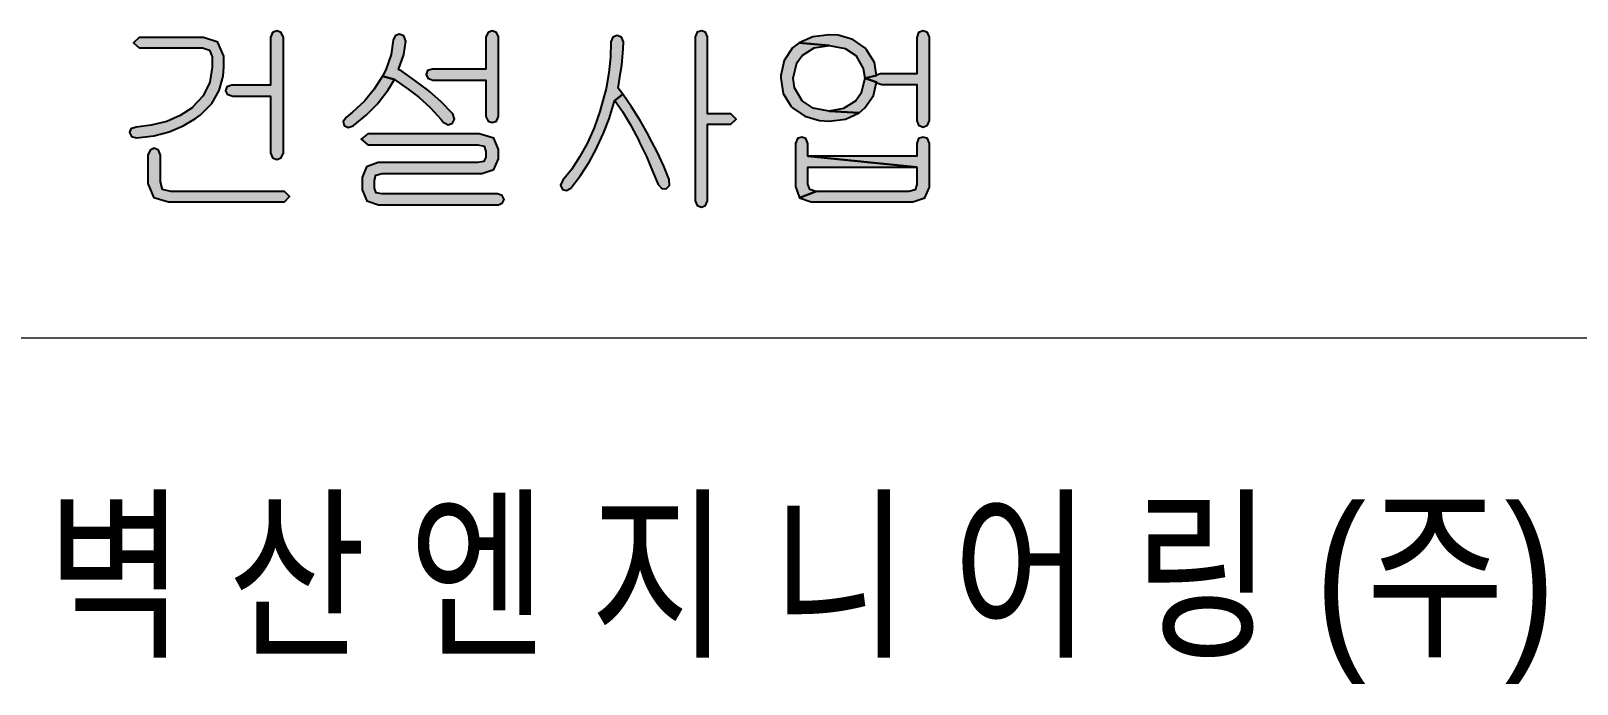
# Model space of a CAD drawing. Header units: inches. Extents: x 1047 to 1888, y -10 to 584.
# Drawn here: x 1807.76 to 1848.1, y 90.93 to 107.97 of the extents above; entities that cross this region are included whole.
import ezdxf

# ---------------------------------------------------------------- set-up
doc = ezdxf.new("R2010")
doc.units = ezdxf.units.IN
doc.header["$MEASUREMENT"] = 0
doc.layers.add('BG 0 -1', color=7, linetype='Continuous')
doc.layers.add('BG Default', color=7, linetype='Continuous')
doc.styles.add('Arial', font='arial.ttf')

msp = doc.modelspace()

# ---------------------------------------------------------------- hatches: boundary and pattern name
at = {"layer": 'BG Default', "linetype": 'Continuous'}
for points in [[(1812.23, 107.799), (1810.586, 107.799), (1810.432, 107.662), (1810.586, 107.526), (1812.239, 107.526), (1812.421, 107.472), (1812.485, 107.299), (1812.485, 107.027), (1812.43, 106.636), (1812.258, 106.282), (1811.976, 105.982), (1811.967, 105.964), (1811.658, 105.764), (1811.304, 105.61), (1810.895, 105.51), (1810.505, 105.464), (1810.368, 105.419), (1810.332, 105.319), (1810.387, 105.219), (1810.514, 105.183), (1810.968, 105.237), (1811.368, 105.337), (1811.731, 105.492), (1812.058, 105.691), (1812.176, 105.773), (1812.476, 106.082), (1812.675, 106.418), (1812.775, 106.79), (1812.794, 107.027), (1812.794, 107.317), (1812.639, 107.671), (1812.639, 107.681), (1812.267, 107.799)], [(1814.174, 107.971), (1814.065, 107.926), (1814.011, 107.799), (1814.011, 106.554), (1813.002, 106.554), (1812.875, 106.509), (1812.839, 106.409), (1812.884, 106.318), (1813.03, 106.273), (1814.011, 106.273), (1814.011, 104.792), (1814.065, 104.665), (1814.174, 104.62), (1814.292, 104.665), (1814.347, 104.792), (1814.347, 107.799), (1814.292, 107.926)], [(1819.796, 107.971), (1819.687, 107.926), (1819.633, 107.817), (1819.633, 106.972), (1818.234, 106.972), (1818.107, 106.936), (1818.071, 106.836), (1818.116, 106.736), (1818.243, 106.691), (1819.633, 106.691), (1819.633, 105.737), (1819.687, 105.619), (1819.796, 105.582), (1819.905, 105.619), (1819.96, 105.737), (1819.96, 107.817), (1819.905, 107.926)], [(1823.057, 107.853), (1822.948, 107.808), (1822.893, 107.69), (1822.884, 107.29), (1822.839, 106.881), (1822.766, 106.473), (1822.657, 106.064), (1822.603, 105.873), (1822.457, 105.446), (1822.285, 105.056), (1822.085, 104.692), (1821.876, 104.365), (1821.64, 104.075), (1821.576, 103.948), (1821.631, 103.839), (1821.731, 103.811), (1821.849, 103.866), (1822.103, 104.202), (1822.33, 104.547), (1822.521, 104.901), (1822.539, 104.947), (1822.703, 105.301), (1822.848, 105.682), (1822.975, 106.109), (1822.993, 106.155), (1823.202, 106.318), (1823.084, 106.482), (1823.148, 106.881), (1823.175, 107.081), (1823.211, 107.508), (1823.22, 107.69), (1823.166, 107.808)], [(1825.255, 107.971), (1825.146, 107.935), (1825.091, 107.817), (1825.091, 103.539), (1825.146, 103.421), (1825.255, 103.375), (1825.364, 103.421), (1825.418, 103.539), (1825.418, 105.537), (1826.027, 105.537), (1826.163, 105.673), (1826.027, 105.81), (1825.418, 105.81), (1825.418, 107.817), (1825.364, 107.935)], [(1831.041, 107.971), (1830.922, 107.926), (1830.877, 107.799), (1830.877, 106.854), (1829.932, 106.854), (1829.823, 106.818), (1829.823, 106.809), (1829.515, 106.736), (1829.823, 106.636), (1829.833, 106.618), (1829.96, 106.572), (1830.877, 106.572), (1830.877, 105.637), (1830.922, 105.51), (1831.041, 105.464), (1831.15, 105.51), (1831.204, 105.637), (1831.204, 107.808), (1831.15, 107.926)], [(1810.977, 104.91), (1810.868, 104.865), (1810.814, 104.729), (1810.814, 103.993), (1810.959, 103.639), (1810.968, 103.63), (1811.349, 103.512), (1811.358, 103.512), (1814.374, 103.512), (1814.51, 103.648), (1814.374, 103.784), (1811.413, 103.784), (1811.195, 103.839), (1811.14, 104.038), (1811.14, 104.729), (1811.086, 104.865)], [(1819.46, 105.283), (1816.554, 105.283), (1816.381, 105.147), (1816.554, 105.001), (1819.424, 105.001), (1819.587, 104.965), (1819.633, 104.829), (1819.633, 104.674), (1819.578, 104.565), (1819.424, 104.538), (1816.817, 104.538), (1816.517, 104.429), (1816.399, 104.147), (1816.399, 103.83), (1816.526, 103.539), (1816.826, 103.439), (1819.96, 103.439), (1820.069, 103.484), (1820.105, 103.575), (1820.06, 103.675), (1819.932, 103.721), (1816.917, 103.721), (1816.772, 103.748), (1816.726, 103.866), (1816.726, 104.075), (1816.763, 104.211), (1816.926, 104.256), (1819.524, 104.256), (1819.842, 104.356), (1819.96, 104.638), (1819.96, 104.874), (1819.842, 105.174)], [(1831.041, 105.201), (1830.922, 105.165), (1830.877, 105.038), (1830.877, 104.701), (1828.034, 104.701), (1830.877, 104.42), (1830.877, 103.966), (1830.832, 103.83), (1830.668, 103.784), (1828.243, 103.784), (1827.816, 103.621), (1828.116, 103.512), (1830.768, 103.512), (1831.086, 103.621), (1831.204, 103.893), (1831.204, 105.038), (1831.15, 105.165)]]:
    msp.add_hatch(color=3, dxfattribs=at).paths.add_polyline_path(points)
at = {"layer": 'BG Default', "linetype": 'ByBlock'}
for points in [[(1817.244, 106.7), (1817.607, 106.454), (1817.88, 106.246), (1818.18, 105.973), (1818.461, 105.664), (1818.516, 105.592), (1818.643, 105.519), (1818.761, 105.564), (1818.815, 105.673), (1818.77, 105.81), (1818.452, 106.127), (1818.161, 106.391), (1818.107, 106.436), (1817.78, 106.681), (1817.435, 106.918), (1817.353, 106.963), (1817.489, 107.354), (1817.544, 107.708), (1817.489, 107.844), (1817.371, 107.889), (1817.262, 107.844), (1817.208, 107.726), (1817.162, 107.354), (1817.017, 106.954), (1816.935, 106.79)], [(1829.823, 106.809), (1829.769, 107.145), (1829.56, 107.481), (1829.515, 107.526), (1829.206, 107.744), (1828.824, 107.862), (1828.588, 107.871), (1828.161, 107.817), (1827.807, 107.662), (1828.588, 107.59), (1829.006, 107.517), (1829.288, 107.326), (1829.478, 106.99), (1829.515, 106.736)], [(1827.807, 107.662), (1827.635, 107.526), (1827.417, 107.199), (1827.326, 106.809), (1827.326, 106.736), (1827.389, 106.336), (1827.598, 106), (1827.635, 105.964), (1827.952, 105.746), (1828.334, 105.637), (1828.588, 105.619), (1829.015, 105.673), (1829.369, 105.837), (1828.588, 105.882), (1828.17, 105.955), (1827.88, 106.146), (1827.68, 106.491), (1827.653, 106.736), (1827.744, 107.136), (1827.88, 107.326), (1828.198, 107.526), (1828.588, 107.59)], [(1816.935, 106.79), (1816.717, 106.454), (1816.463, 106.137), (1816.154, 105.855), (1815.991, 105.719), (1815.909, 105.61), (1815.936, 105.501), (1816.036, 105.455), (1816.172, 105.492), (1816.508, 105.773), (1816.79, 106.055), (1816.826, 106.1), (1817.081, 106.436), (1817.244, 106.7)], [(1829.369, 105.837), (1829.515, 105.964), (1829.742, 106.291), (1829.823, 106.636), (1829.515, 106.736), (1829.424, 106.345), (1829.288, 106.146), (1828.961, 105.946), (1828.588, 105.882)], [(1829.515, 106.736), (1829.424, 106.345), (1829.288, 106.146), (1828.961, 105.946), (1828.588, 105.882), (1829.369, 105.837), (1829.515, 105.964), (1829.742, 106.291), (1829.823, 106.636)], [(1822.993, 106.155), (1823.193, 105.873), (1823.402, 105.519), (1823.629, 105.092), (1823.629, 105.074), (1823.82, 104.692), (1823.983, 104.311), (1824.129, 103.966), (1824.219, 103.857), (1824.338, 103.848), (1824.419, 103.939), (1824.41, 104.093), (1824.274, 104.447), (1824.101, 104.82), (1823.893, 105.21), (1823.874, 105.256), (1823.656, 105.637), (1823.429, 105.991), (1823.202, 106.318)], [(1830.877, 104.42), (1828.034, 104.701), (1828.034, 105.038), (1827.98, 105.165), (1827.871, 105.201), (1827.762, 105.165), (1827.707, 105.038), (1827.707, 103.911), (1827.816, 103.621), (1828.243, 103.784), (1828.08, 103.839), (1828.034, 103.975), (1828.034, 104.42)]]:
    msp.add_hatch(color=3, dxfattribs=at).paths.add_polyline_path(points)

# ---------------------------------------------------------------- linework, layer by layer
at = {"layer": 'BG 0 -1', "color": 7, "linetype": 'Continuous', "lineweight": 9}
msp.add_line((1713.808, 99.966), (1863.076, 99.966), dxfattribs=at)
at = {"layer": 'BG 0 -1', "color": 3, "linetype": 'Continuous', "lineweight": 25}
for points in [[(1817.371, 107.889), (1817.262, 107.844), (1817.208, 107.726), (1817.162, 107.354), (1817.017, 106.954), (1816.935, 106.79), (1817.244, 106.7), (1817.607, 106.454), (1817.88, 106.246), (1818.18, 105.973), (1818.461, 105.664), (1818.516, 105.592), (1818.643, 105.519), (1818.761, 105.564), (1818.815, 105.673), (1818.77, 105.81), (1818.452, 106.127), (1818.161, 106.391), (1818.107, 106.436), (1817.78, 106.681), (1817.435, 106.918), (1817.353, 106.963), (1817.489, 107.354), (1817.544, 107.708), (1817.489, 107.844)], [(1828.588, 107.871), (1828.161, 107.817), (1827.807, 107.662), (1828.588, 107.59), (1829.006, 107.517), (1829.288, 107.326), (1829.478, 106.99), (1829.515, 106.736), (1829.823, 106.809), (1829.769, 107.145), (1829.56, 107.481), (1829.515, 107.526), (1829.206, 107.744), (1828.824, 107.862)], [(1827.807, 107.662), (1827.635, 107.526), (1827.417, 107.199), (1827.326, 106.809), (1827.326, 106.736), (1827.389, 106.336), (1827.598, 106), (1827.635, 105.964), (1827.952, 105.746), (1828.334, 105.637), (1828.588, 105.619), (1829.015, 105.673), (1829.369, 105.837), (1828.588, 105.882), (1828.17, 105.955), (1827.88, 106.146), (1827.68, 106.491), (1827.653, 106.736), (1827.744, 107.136), (1827.88, 107.326), (1828.198, 107.526), (1828.588, 107.59)], [(1816.935, 106.79), (1816.717, 106.454), (1816.463, 106.137), (1816.154, 105.855), (1815.991, 105.719), (1815.909, 105.61), (1815.936, 105.501), (1816.036, 105.455), (1816.172, 105.492), (1816.508, 105.773), (1816.79, 106.055), (1816.826, 106.1), (1817.081, 106.436), (1817.244, 106.7)], [(1829.515, 106.736), (1829.424, 106.345), (1829.288, 106.146), (1828.961, 105.946), (1828.588, 105.882), (1829.369, 105.837), (1829.515, 105.964), (1829.742, 106.291), (1829.823, 106.636)], [(1823.202, 106.318), (1822.993, 106.155), (1823.193, 105.873), (1823.402, 105.519), (1823.629, 105.092), (1823.629, 105.074), (1823.82, 104.692), (1823.983, 104.311), (1824.129, 103.966), (1824.219, 103.857), (1824.338, 103.848), (1824.419, 103.939), (1824.41, 104.093), (1824.274, 104.447), (1824.101, 104.82), (1823.893, 105.21), (1823.874, 105.256), (1823.656, 105.637), (1823.429, 105.991)], [(1827.871, 105.201), (1827.762, 105.165), (1827.707, 105.038), (1827.707, 103.911), (1827.816, 103.621), (1828.243, 103.784), (1828.08, 103.839), (1828.034, 103.975), (1828.034, 104.42), (1830.877, 104.42), (1828.034, 104.701), (1828.034, 105.038), (1827.98, 105.165)]]:
    msp.add_lwpolyline(points, close=True, dxfattribs=at)
at = {"layer": 'BG Default', "color": 3, "linetype": 'Continuous', "lineweight": 25}
for points in [[(1812.23, 107.799), (1810.586, 107.799), (1810.432, 107.662), (1810.586, 107.526), (1812.239, 107.526), (1812.421, 107.472), (1812.485, 107.299), (1812.485, 107.027), (1812.43, 106.636), (1812.258, 106.282), (1811.976, 105.982), (1811.967, 105.964), (1811.658, 105.764), (1811.304, 105.61), (1810.895, 105.51), (1810.505, 105.464), (1810.368, 105.419), (1810.332, 105.319), (1810.387, 105.219), (1810.514, 105.183), (1810.968, 105.237), (1811.368, 105.337), (1811.731, 105.492), (1812.058, 105.691), (1812.176, 105.773), (1812.476, 106.082), (1812.675, 106.418), (1812.775, 106.79), (1812.794, 107.027), (1812.794, 107.317), (1812.639, 107.671), (1812.639, 107.681), (1812.267, 107.799)], [(1814.174, 107.971), (1814.065, 107.926), (1814.011, 107.799), (1814.011, 106.554), (1813.002, 106.554), (1812.875, 106.509), (1812.839, 106.409), (1812.884, 106.318), (1813.03, 106.273), (1814.011, 106.273), (1814.011, 104.792), (1814.065, 104.665), (1814.174, 104.62), (1814.292, 104.665), (1814.347, 104.792), (1814.347, 107.799), (1814.292, 107.926)], [(1819.796, 107.971), (1819.687, 107.926), (1819.633, 107.817), (1819.633, 106.972), (1818.234, 106.972), (1818.107, 106.936), (1818.071, 106.836), (1818.116, 106.736), (1818.243, 106.691), (1819.633, 106.691), (1819.633, 105.737), (1819.687, 105.619), (1819.796, 105.582), (1819.905, 105.619), (1819.96, 105.737), (1819.96, 107.817), (1819.905, 107.926)], [(1823.057, 107.853), (1822.948, 107.808), (1822.893, 107.69), (1822.884, 107.29), (1822.839, 106.881), (1822.766, 106.473), (1822.657, 106.064), (1822.603, 105.873), (1822.457, 105.446), (1822.285, 105.056), (1822.085, 104.692), (1821.876, 104.365), (1821.64, 104.075), (1821.576, 103.948), (1821.631, 103.839), (1821.731, 103.811), (1821.849, 103.866), (1822.103, 104.202), (1822.33, 104.547), (1822.521, 104.901), (1822.539, 104.947), (1822.703, 105.301), (1822.848, 105.682), (1822.975, 106.109), (1822.993, 106.155), (1823.202, 106.318), (1823.084, 106.482), (1823.148, 106.881), (1823.175, 107.081), (1823.211, 107.508), (1823.22, 107.69), (1823.166, 107.808)], [(1825.255, 107.971), (1825.146, 107.935), (1825.091, 107.817), (1825.091, 103.539), (1825.146, 103.421), (1825.255, 103.375), (1825.364, 103.421), (1825.418, 103.539), (1825.418, 105.537), (1826.027, 105.537), (1826.163, 105.673), (1826.027, 105.81), (1825.418, 105.81), (1825.418, 107.817), (1825.364, 107.935)], [(1831.041, 107.971), (1830.922, 107.926), (1830.877, 107.799), (1830.877, 106.854), (1829.932, 106.854), (1829.823, 106.818), (1829.823, 106.809), (1829.515, 106.736), (1829.823, 106.636), (1829.833, 106.618), (1829.96, 106.572), (1830.877, 106.572), (1830.877, 105.637), (1830.922, 105.51), (1831.041, 105.464), (1831.15, 105.51), (1831.204, 105.637), (1831.204, 107.808), (1831.15, 107.926)], [(1810.977, 104.91), (1810.868, 104.865), (1810.814, 104.729), (1810.814, 103.993), (1810.959, 103.639), (1810.968, 103.63), (1811.349, 103.512), (1811.358, 103.512), (1814.374, 103.512), (1814.51, 103.648), (1814.374, 103.784), (1811.413, 103.784), (1811.195, 103.839), (1811.14, 104.038), (1811.14, 104.729), (1811.086, 104.865)], [(1819.46, 105.283), (1816.554, 105.283), (1816.381, 105.147), (1816.554, 105.001), (1819.424, 105.001), (1819.587, 104.965), (1819.633, 104.829), (1819.633, 104.674), (1819.578, 104.565), (1819.424, 104.538), (1816.817, 104.538), (1816.517, 104.429), (1816.399, 104.147), (1816.399, 103.83), (1816.526, 103.539), (1816.826, 103.439), (1819.96, 103.439), (1820.069, 103.484), (1820.105, 103.575), (1820.06, 103.675), (1819.932, 103.721), (1816.917, 103.721), (1816.772, 103.748), (1816.726, 103.866), (1816.726, 104.075), (1816.763, 104.211), (1816.926, 104.256), (1819.524, 104.256), (1819.842, 104.356), (1819.96, 104.638), (1819.96, 104.874), (1819.842, 105.174)], [(1831.041, 105.201), (1830.922, 105.165), (1830.877, 105.038), (1830.877, 104.701), (1828.034, 104.701), (1830.877, 104.42), (1830.877, 103.966), (1830.832, 103.83), (1830.668, 103.784), (1828.243, 103.784), (1827.816, 103.621), (1828.116, 103.512), (1830.768, 103.512), (1831.086, 103.621), (1831.204, 103.893), (1831.204, 105.038), (1831.15, 105.165)]]:
    msp.add_lwpolyline(points, close=True, dxfattribs=at)
at = {"layer": 'BG Default', "color": 7, "linetype": 'Continuous', "lineweight": 0}
for points in [[(1817.244, 106.7), (1817.607, 106.454), (1817.88, 106.246), (1818.18, 105.973), (1818.461, 105.664), (1818.516, 105.592), (1818.643, 105.519), (1818.761, 105.564), (1818.815, 105.673), (1818.77, 105.81), (1818.452, 106.127), (1818.161, 106.391), (1818.107, 106.436), (1817.78, 106.681), (1817.435, 106.918), (1817.353, 106.963), (1817.489, 107.354), (1817.544, 107.708), (1817.489, 107.844), (1817.371, 107.889), (1817.262, 107.844), (1817.208, 107.726), (1817.162, 107.354), (1817.017, 106.954), (1816.935, 106.79)], [(1829.823, 106.809), (1829.769, 107.145), (1829.56, 107.481), (1829.515, 107.526), (1829.206, 107.744), (1828.824, 107.862), (1828.588, 107.871), (1828.161, 107.817), (1827.807, 107.662), (1828.588, 107.59), (1829.006, 107.517), (1829.288, 107.326), (1829.478, 106.99), (1829.515, 106.736)], [(1827.807, 107.662), (1827.635, 107.526), (1827.417, 107.199), (1827.326, 106.809), (1827.326, 106.736), (1827.389, 106.336), (1827.598, 106), (1827.635, 105.964), (1827.952, 105.746), (1828.334, 105.637), (1828.588, 105.619), (1829.015, 105.673), (1829.369, 105.837), (1828.588, 105.882), (1828.17, 105.955), (1827.88, 106.146), (1827.68, 106.491), (1827.653, 106.736), (1827.744, 107.136), (1827.88, 107.326), (1828.198, 107.526), (1828.588, 107.59)], [(1816.935, 106.79), (1816.717, 106.454), (1816.463, 106.137), (1816.154, 105.855), (1815.991, 105.719), (1815.909, 105.61), (1815.936, 105.501), (1816.036, 105.455), (1816.172, 105.492), (1816.508, 105.773), (1816.79, 106.055), (1816.826, 106.1), (1817.081, 106.436), (1817.244, 106.7)], [(1829.369, 105.837), (1829.515, 105.964), (1829.742, 106.291), (1829.823, 106.636), (1829.515, 106.736), (1829.424, 106.345), (1829.288, 106.146), (1828.961, 105.946), (1828.588, 105.882)], [(1829.515, 106.736), (1829.424, 106.345), (1829.288, 106.146), (1828.961, 105.946), (1828.588, 105.882), (1829.369, 105.837), (1829.515, 105.964), (1829.742, 106.291), (1829.823, 106.636)], [(1822.993, 106.155), (1823.193, 105.873), (1823.402, 105.519), (1823.629, 105.092), (1823.629, 105.074), (1823.82, 104.692), (1823.983, 104.311), (1824.129, 103.966), (1824.219, 103.857), (1824.338, 103.848), (1824.419, 103.939), (1824.41, 104.093), (1824.274, 104.447), (1824.101, 104.82), (1823.893, 105.21), (1823.874, 105.256), (1823.656, 105.637), (1823.429, 105.991), (1823.202, 106.318)], [(1830.877, 104.42), (1828.034, 104.701), (1828.034, 105.038), (1827.98, 105.165), (1827.871, 105.201), (1827.762, 105.165), (1827.707, 105.038), (1827.707, 103.911), (1827.816, 103.621), (1828.243, 103.784), (1828.08, 103.839), (1828.034, 103.975), (1828.034, 104.42)]]:
    msp.add_lwpolyline(points, close=True, dxfattribs=at)

# ---------------------------------------------------------------- texts
at = {"layer": 'BG 0 -1', "color": 7, "style": 'Arial', "width": 0.808848}
msp.add_text('벽 산 엔 지 니 어 링 (주)', height=3.5574, dxfattribs=at).set_placement((1808.169, 92.004))

doc.saveas('drawing.dxf')
